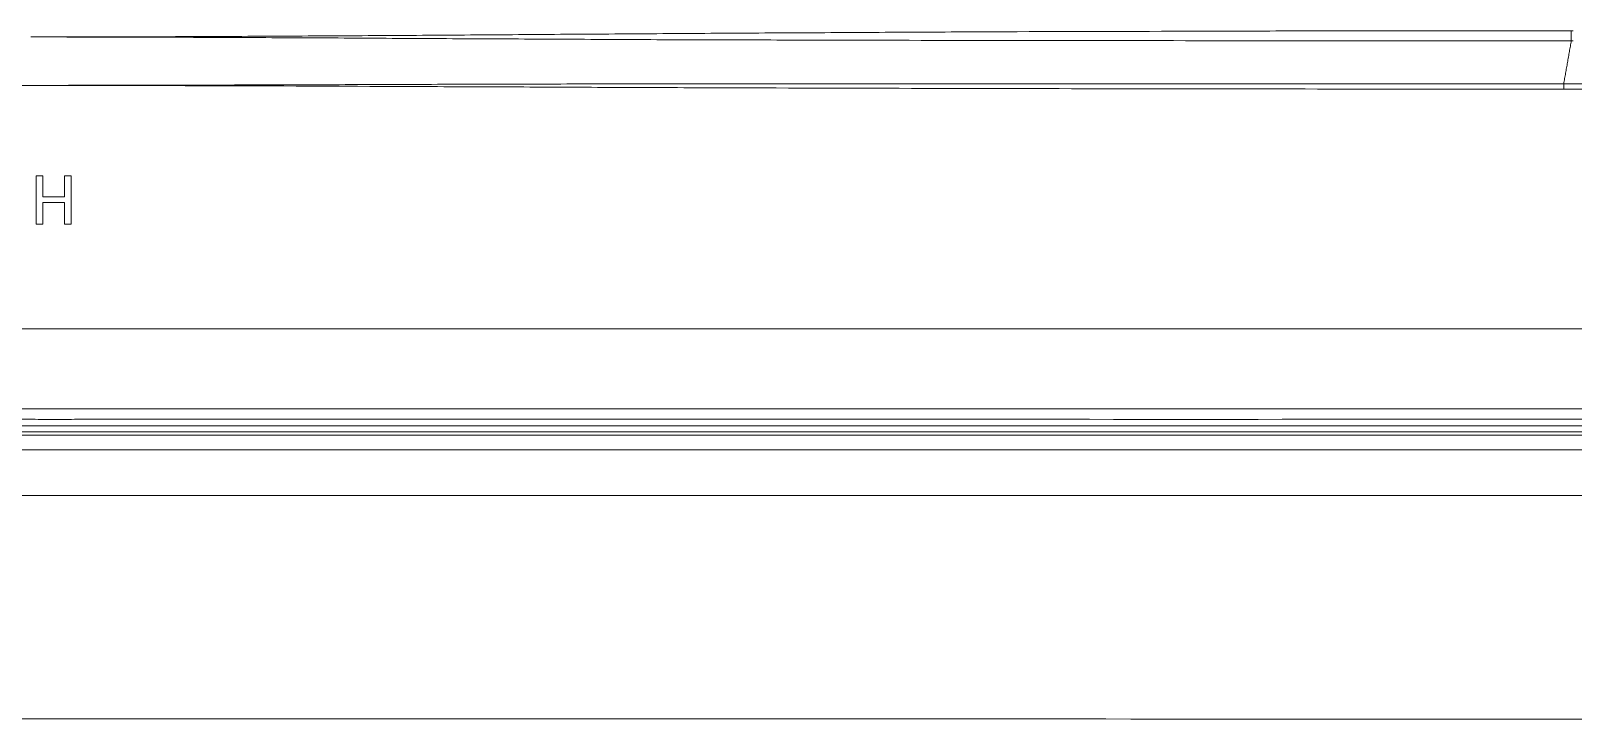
# Model space of a CAD drawing. Header units: millimetres. Extents: x 70151 to 230897, y 35202 to 113211.
# Drawn here: x 172287.4 to 172415.2, y 76218.7 to 76275.8 of the extents above; entities that cross this region are included whole.
import ezdxf

# ---------------------------------------------------------------- set-up
doc = ezdxf.new("R2010")
doc.units = ezdxf.units.MM
doc.header["$LTSCALE"] = 50
doc.layers.add('2-con', color=2, linetype='Continuous')
doc.layers.add('mark-B', color=2, linetype='Continuous', lineweight=20)

# ---------------------------------------------------------------- blocks, each defined once
blk = doc.blocks.new('무풍1way 일반')
at = {"layer": 'mark-B'}
for p, q in [((0, -24.85), (514.58, -24.85)), ((0, -24.85), (514.58, -24.85)), ((514.56, -25.36), (0, -25.36)), ((514.56, -25.36), (0, -25.36)), ((503.7, -42.06), (504.25, -42.06)), ((506.04, -42.06), (506.59, -42.06)), ((504.25, -43.85), (506.04, -43.85)), ((506.04, -44.34), (504.25, -44.34)), ((504.25, -46.07), (503.7, -46.07)), ((506.59, -46.07), (506.04, -46.07)), ((-380.01, -53.26), (380.01, -53.26)), ((380.01, -53.69), (-380.01, -53.69))]:
    blk.add_line(p, q, dxfattribs=at)
for points, knots in [([(529.67, -1.07), (528.29, -1.06), (526.91, -1.06), (524.15, -1.06), (522.78, -1.06), (518.64, -1.06), (510.36, -1.06), (491.05, -1.06), (474.5, -1.06), (441.39, -1.06), (375.18, -1.05), (308.98, -1.05), (176.56, -1.05), (88.28, -1.05), (0, -1.05)], [0, 0, 0, 0, 0.007813, 0.007813, 0.015625, 0.015625, 0.03125, 0.0625, 0.125, 0.125, 0.25, 0.5, 0.5, 1, 1, 1, 1]), ([(529.67, -1.07), (528.29, -1.06), (526.91, -1.06), (524.15, -1.06), (522.78, -1.06), (518.64, -1.06), (510.36, -1.06), (491.05, -1.06), (474.5, -1.06), (441.39, -1.06), (375.18, -1.05), (308.98, -1.05), (176.56, -1.05), (88.28, -1.05), (0, -1.05)], [0, 0, 0, 0, 0.007812, 0.007812, 0.015625, 0.015625, 0.03125, 0.0625, 0.125, 0.125, 0.25, 0.5, 0.5, 1, 1, 1, 1]), ([(514.01, -19.59), (492.59, -19.59), (449.76, -19.59), (385.5, -19.59), (321.25, -19.59), (192.75, -19.59), (85.67, -19.59), (0, -19.59)], [0, 0, 0, 0, 0.125, 0.25, 0.375, 0.5, 1, 1, 1, 1]), ([(514.01, -19.59), (492.59, -19.59), (449.76, -19.59), (385.5, -19.59), (321.25, -19.59), (192.75, -19.59), (85.67, -19.59), (0, -19.59)], [0, 0, 0, 0, 0.125, 0.25, 0.375, 0.5, 1, 1, 1, 1]), ([(0, -23.37), (85.4, -23.37), (170.8, -23.37), (277.56, -23.37), (298.91, -23.37), (341.61, -23.37), (362.96, -23.37), (405.66, -23.37), (427.01, -23.37), (469.71, -23.37), (491.06, -23.37), (512.41, -23.37)], [0, 0, 0, 0, 0.5, 0.5, 0.625, 0.625, 0.75, 0.75, 0.875, 0.875, 1, 1, 1, 1]), ([(0, -23.37), (85.4, -23.37), (170.8, -23.37), (277.56, -23.37), (298.91, -23.37), (341.61, -23.37), (362.96, -23.37), (405.66, -23.37), (427.01, -23.37), (469.71, -23.37), (491.06, -23.37), (512.41, -23.37)], [0, 0, 0, 0, 0.5, 0.5, 0.625, 0.625, 0.75, 0.75, 0.875, 0.875, 1, 1, 1, 1]), ([(512.41, -24.58), (491.06, -24.58), (469.71, -24.58), (427.01, -24.58), (405.66, -24.58), (362.96, -24.58), (320.26, -24.58), (192.15, -24.58), (85.4, -24.58), (0, -24.58)], [0, 0, 0, 0, 0.125, 0.125, 0.25, 0.25, 0.375, 0.5, 1, 1, 1, 1]), ([(512.41, -24.58), (491.06, -24.58), (469.71, -24.58), (427.01, -24.58), (405.66, -24.58), (362.96, -24.58), (320.26, -24.58), (192.15, -24.58), (85.4, -24.58), (0, -24.58)], [0, 0, 0, 0, 0.125, 0.125, 0.25, 0.25, 0.375, 0.5, 1, 1, 1, 1]), ([(0, -25.9), (42.6, -25.9), (85.19, -25.9), (149.09, -25.9), (170.39, -25.9), (212.99, -25.9), (234.29, -25.9), (276.88, -25.9), (298.18, -25.9), (340.78, -25.9), (362.08, -25.9), (404.67, -25.89), (425.97, -25.89), (452.6, -25.9), (457.92, -25.9), (468.57, -25.9), (473.89, -25.9), (484.54, -25.9), (489.87, -25.9), (496.52, -25.9), (497.86, -25.9), (500.52, -25.9), (501.85, -25.9), (503.85, -25.89), (504.51, -25.89), (505.84, -25.89), (506.51, -25.89), (507.84, -25.9), (508.51, -25.9), (509.5, -25.9), (509.84, -25.89), (510.34, -25.89), (510.5, -25.89), (510.83, -25.89), (511, -25.89), (511.17, -25.89)], [0, 0, 0, 0, 0.25, 0.25, 0.375, 0.375, 0.5, 0.5, 0.625, 0.625, 0.75, 0.75, 0.875, 0.875, 0.90625, 0.90625, 0.9375, 0.9375, 0.96875, 0.96875, 0.976563, 0.976563, 0.984375, 0.984375, 0.988281, 0.988281, 0.992188, 0.992188, 0.996094, 0.996094, 0.998047, 0.998047, 0.999023, 0.999023, 1, 1, 1, 1]), ([(511.17, -26.75), (511, -26.75), (510.83, -26.75), (510.5, -26.75), (510.33, -26.75), (509.84, -26.75), (509.5, -26.75), (508.5, -26.75), (507.84, -26.75), (506.51, -26.75), (505.84, -26.75), (504.51, -26.75), (503.85, -26.75), (501.85, -26.75), (500.52, -26.75), (497.85, -26.75), (496.52, -26.75), (489.87, -26.75), (484.54, -26.75), (473.89, -26.75), (468.57, -26.75), (457.92, -26.75), (452.6, -26.75), (425.97, -26.75), (404.67, -26.75), (362.08, -26.75), (340.78, -26.75), (298.18, -26.75), (276.88, -26.75), (234.28, -26.75), (212.99, -26.75), (170.39, -26.75), (149.09, -26.75), (85.19, -26.75), (42.6, -26.75), (0, -26.75)], [0, 0, 0, 0, 0.000977, 0.000977, 0.001953, 0.001953, 0.003906, 0.003906, 0.007813, 0.007813, 0.011719, 0.011719, 0.015625, 0.015625, 0.023438, 0.023438, 0.03125, 0.03125, 0.0625, 0.0625, 0.09375, 0.09375, 0.125, 0.125, 0.25, 0.25, 0.375, 0.375, 0.5, 0.5, 0.625, 0.625, 0.75, 0.75, 1, 1, 1, 1]), ([(0, -33.4), (42.38, -33.4), (127.14, -33.4), (233.1, -33.4), (317.86, -33.4), (381.43, -33.4), (445.01, -33.4), (487.39, -33.4), (508.58, -33.4)], [0, 0, 0, 0, 0.25, 0.5, 0.625, 0.75, 0.875, 1, 1, 1, 1]), ([(380.01, -53.69), (380.01, -53.68), (380.01, -53.65), (380.01, -53.59), (380.01, -53.56), (380.01, -53.48), (380.01, -53.44), (380.01, -53.35), (380.01, -53.3), (380.01, -53.26)], [0, 0, 0, 0, 0.25, 0.25, 0.5, 0.5, 0.75, 0.75, 1, 1, 1, 1]), ([(380.01, -53.26), (385.45, -53.26), (390.89, -53.26), (401.77, -53.27), (407.21, -53.27), (418.09, -53.29), (423.52, -53.3), (434.4, -53.32), (439.84, -53.34), (448, -53.36), (450.72, -53.37), (456.16, -53.39), (461.6, -53.41), (467.04, -53.44), (472.48, -53.46), (475.2, -53.47), (483.36, -53.51), (488.8, -53.53), (496.96, -53.55), (499.68, -53.56), (505.12, -53.56), (507.84, -53.57), (510.56, -53.57)], [0, 0, 0, 0, 0.125, 0.125, 0.25, 0.25, 0.375, 0.375, 0.5, 0.5, 0.5625, 0.5625, 0.625, 0.6875, 0.6875, 0.75, 0.75, 0.875, 0.875, 0.9375, 0.9375, 1, 1, 1, 1]), ([(510.56, -53.57), (507.84, -53.57), (505.12, -53.57), (499.68, -53.58), (496.96, -53.58), (491.52, -53.6), (488.8, -53.6), (483.36, -53.62), (480.64, -53.63), (475.2, -53.65), (472.48, -53.66), (467.04, -53.68), (464.32, -53.68), (458.88, -53.69), (456.16, -53.7), (450.72, -53.7), (448, -53.71), (442.56, -53.71), (439.84, -53.71), (434.4, -53.71), (431.68, -53.71), (423.52, -53.71), (418.09, -53.7), (407.21, -53.7), (401.77, -53.7), (390.89, -53.7), (385.45, -53.69), (380.01, -53.69)], [0, 0, 0, 0, 0.0625, 0.0625, 0.125, 0.125, 0.1875, 0.1875, 0.25, 0.25, 0.3125, 0.3125, 0.375, 0.375, 0.4375, 0.4375, 0.5, 0.5, 0.5625, 0.5625, 0.625, 0.625, 0.75, 0.75, 0.875, 0.875, 1, 1, 1, 1]), ([(379.38, -57.26), (379.46, -57.26), (379.55, -57.26), (379.71, -57.26), (379.96, -57.26), (380.55, -57.26), (381.71, -57.26), (384.04, -57.26), (386.04, -57.26), (390.04, -57.26), (392.71, -57.26), (396.7, -57.26), (398.03, -57.26), (400.7, -57.26), (402.03, -57.26), (406.02, -57.27), (408.68, -57.27), (416.66, -57.28), (421.98, -57.28), (432.6, -57.3), (437.91, -57.31), (445.88, -57.33), (448.53, -57.34), (453.84, -57.35), (456.5, -57.36), (461.81, -57.39), (464.46, -57.4), (469.78, -57.43), (472.44, -57.44), (477.75, -57.47), (480.41, -57.49), (484.4, -57.51), (485.73, -57.51), (488.4, -57.53), (489.73, -57.53), (492.39, -57.54), (493.72, -57.55), (496.39, -57.56), (497.72, -57.56), (500.38, -57.57), (501.72, -57.57), (504.38, -57.58), (505.71, -57.58), (507.05, -57.58)], [0, 0, 0, 0, 0.001953, 0.001953, 0.003906, 0.007812, 0.015625, 0.03125, 0.0625, 0.0625, 0.125, 0.125, 0.15625, 0.15625, 0.1875, 0.1875, 0.25, 0.25, 0.375, 0.375, 0.5, 0.5, 0.5625, 0.5625, 0.625, 0.625, 0.6875, 0.6875, 0.75, 0.75, 0.8125, 0.8125, 0.84375, 0.84375, 0.875, 0.875, 0.90625, 0.90625, 0.9375, 0.9375, 0.96875, 0.96875, 1, 1, 1, 1]), ([(379.38, -58.09), (379.38, -58.07), (379.38, -58.04), (379.38, -57.97), (379.38, -57.93), (379.38, -57.85), (379.38, -57.81), (379.38, -57.73), (379.38, -57.68), (379.38, -57.6), (379.38, -57.56), (379.38, -57.48), (379.38, -57.45), (379.38, -57.38), (379.38, -57.35), (379.38, -57.3), (379.38, -57.27), (379.38, -57.26)], [0, 0, 0, 0, 0.125, 0.125, 0.25, 0.25, 0.375, 0.375, 0.5, 0.5, 0.625, 0.625, 0.75, 0.75, 0.875, 0.875, 1, 1, 1, 1]), ([(379.38, -58.09), (379.33, -58.09), (379.28, -58.09), (379.23, -58.09), (379.23, -58.09), (379.23, -58.09)], [0, 0, 0, 0, 0.999719, 0.999719, 1, 1, 1, 1]), ([(507.05, -57.58), (505.71, -57.58), (504.38, -57.59), (501.71, -57.59), (500.38, -57.59), (496.38, -57.6), (493.72, -57.61), (489.73, -57.63), (488.39, -57.64), (485.73, -57.65), (484.4, -57.66), (480.41, -57.68), (477.75, -57.7), (472.43, -57.73), (469.78, -57.75), (464.46, -57.79), (461.81, -57.81), (456.5, -57.84), (453.84, -57.86), (448.53, -57.9), (445.88, -57.91), (440.57, -57.94), (437.91, -57.96), (432.6, -57.98), (429.95, -58), (421.98, -58.03), (416.66, -58.04), (408.68, -58.06), (406.02, -58.07), (402.03, -58.08), (400.7, -58.08), (398.03, -58.08), (396.7, -58.08), (392.71, -58.09), (390.04, -58.09), (384.71, -58.09), (382.05, -58.09), (379.38, -58.09)], [0, 0, 0, 0, 0.03125, 0.03125, 0.0625, 0.0625, 0.125, 0.125, 0.15625, 0.15625, 0.1875, 0.1875, 0.25, 0.25, 0.3125, 0.3125, 0.375, 0.375, 0.4375, 0.4375, 0.5, 0.5, 0.5625, 0.5625, 0.625, 0.625, 0.75, 0.75, 0.8125, 0.8125, 0.84375, 0.84375, 0.875, 0.875, 0.9375, 0.9375, 1, 1, 1, 1])]:
    blk.add_open_spline(points, degree=3, knots=knots, dxfattribs=at)
for points, degree in [([(503.7, -46.07), (503.7, -45.27), (503.7, -44.47), (503.7, -43.67), (503.7, -42.86), (503.7, -42.06)], 5), ([(504.25, -42.06), (504.25, -42.42), (504.25, -42.78), (504.25, -43.13), (504.25, -43.49), (504.25, -43.85)], 5), ([(506.04, -43.85), (506.04, -43.49), (506.04, -43.13), (506.04, -42.78), (506.04, -42.42), (506.04, -42.06)], 5), ([(506.59, -42.06), (506.59, -42.86), (506.59, -43.67), (506.59, -44.47), (506.59, -45.27), (506.59, -46.07)], 5), ([(504.25, -44.34), (504.25, -44.69), (504.25, -45.04), (504.25, -45.38), (504.25, -45.73), (504.25, -46.07)], 5), ([(506.04, -46.07), (506.04, -45.73), (506.04, -45.38), (506.04, -45.04), (506.04, -44.69), (506.04, -44.34)], 5), ([(379.38, -57.26), (380.01, -53.69)], 1), ([(379.23, -57.26), (379.28, -57.26), (379.33, -57.26), (379.38, -57.26)], 3)]:
    blk.add_open_spline(points, degree=degree, dxfattribs=at)
blk = doc.blocks.new('dpdjzjs')
at = {"layer": 'mark-B', "rotation": 180}
blk.add_blockref('무풍1way 일반', (172794.41, 96209.73), dxfattribs=at)

msp = doc.modelspace()

# ---------------------------------------------------------------- block references
at = {"layer": '2-con'}
msp.add_blockref('dpdjzjs', (0, -19992.04), dxfattribs=at)

doc.saveas('drawing.dxf')
